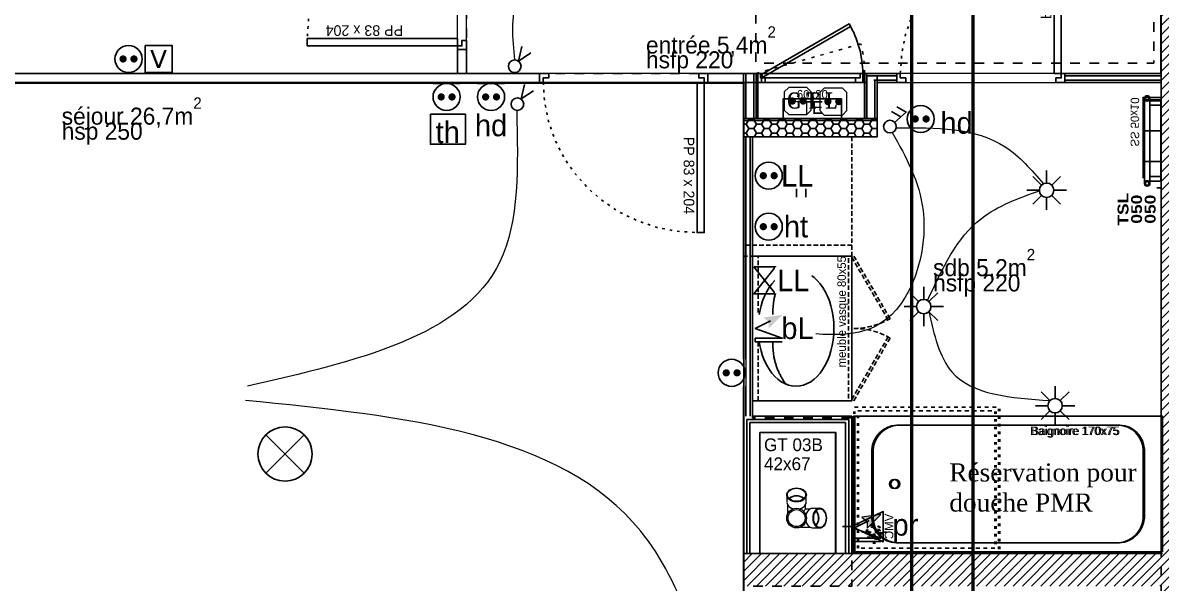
# Model space of a CAD drawing. Header units: centimetres. Extents: x 2648 to 12729, y 1890 to 6224.
# Drawn here: x 8561 to 9191, y 2640 to 2950 of the extents above; entities that cross this region are included whole.
import ezdxf
from ezdxf.enums import TextEntityAlignment as Align

# ---------------------------------------------------------------- set-up
doc = ezdxf.new("R2010")
doc.units = ezdxf.units.CM
for name, pattern in [('ISO-03', [1.5, 0.6, -0.9]), ('Style de ligne -1', [0.41664, 0.20828, -0.20836]), ('Style de ligne -11', [0.347222, 0.20828, -0.138942]), ('Style de ligne -13', [0.147638, 0.098425, -0.049213]), ('Style de ligne -18', [0.164042, 0.054681, -0.109361]), ('Style de ligne -19', [0.166667, 0.055556, -0.111111]), ('Style de ligne -5', [0.20828, 0.069425, -0.138855]), ('VW-01', [0.41656, 0.20828, -0.20828])]:
    doc.linetypes.add(name, pattern=pattern)
for name, color, linetype in [('B BATI-équipement-sanitaires', 252, 'Continuous'), ('B faience', 252, 'Style de ligne -11'), ('B Faux plafonds', 9, 'Continuous'), ('B GÈnÈral_Hatch', 252, 'Continuous'), ('B Général', 252, 'Continuous'), ('C ANNOTATIONS-prestations', 252, 'Continuous'), ('C ANNOTATIONS-texte', 252, 'Continuous'), ('C ANNOTATIONS-textes-numérotation gaine', 252, 'ISO-03'), ('D SURFACES-shab', 252, 'Continuous'), ('F REMPLISSAGE-TE', 252, 'Continuous'), ('F REMPLISSAGE-TE_Hatch', 252, 'Continuous'), ('F REMPLISSAGE-vert clair', 252, 'Continuous'), ('F REMPLISSAGE-vert foncé', 252, 'Continuous'), ('prlm-EAU-CHU', 42, 'Continuous'), ('prlm-EAU-EF', 161, 'Continuous'), ('prlm-GT', 242, 'Continuous'), ('prlm-MOD-EL', 190, 'Continuous'), ('prlm-MOD-PB', 123, 'Continuous')]:
    doc.layers.add(name, color=color, linetype=linetype)
for name, color, linetype, lineweight in [('prlm-CHAUFF', 4, 'Continuous', 25), ('prlm-CHAUFF-CONV', 1, 'Continuous', 25), ('prlm-ELEC-CFA', 1, 'Continuous', 25), ('prlm-ELEC-CFO', 10, 'Continuous', 25)]:
    doc.layers.add(name, color=color, linetype=linetype, lineweight=lineweight)
doc.layers.add('prlm-ZEROPLOT', color=254, linetype='Continuous', plot=False)
doc.styles.add('Eurostile', font='Eurosti.TTF')
doc.styles.add('prlm-chauff-rad', font='ariblk.ttf', dxfattribs={"height": 12})
doc.styles.add('prlm-elec-cfa', font='comic.ttf', dxfattribs={"height": 12})
doc.styles.add('prlm-elec-cfo', font='comic.ttf', dxfattribs={"height": 12})
doc.styles.add('prlm-mod', font='cambriaz.ttf', dxfattribs={"height": 18})
doc.styles.add('prlm-vmc', font='pala.ttf', dxfattribs={"height": 14})
doc.styles.get("Standard").update_dxf_attribs({"font": 'isocp.shx', "height": 15})
pattern_1 = [(45, (0, 0), (2.4253472, -2.6458333), [])]
pattern_2 = [(180, (9025.2128, 2812.4588), (-4.261364, -2.4603), [2.8409, -5.68182]), (300, (9025.2128, 2812.4588), (4.261364, -2.4603), [2.8409, -5.68182]), (240, (9022.3719, 2807.5382), (-9e-09, -4.9206), [2.84091, -5.68182])]

# ---------------------------------------------------------------- blocks, each defined once
blk = doc.blocks.new('B 80.Groupe-22-1')
at = {"layer": 'B Général', "linetype": 'VW-01', "ltscale": 25.4, "flags": 128}
blk.add_lwpolyline([(8968.79, 2723.15), (9010.92, 2723.15), (9010.92, 2656.15), (8968.79, 2656.15)], close=True, dxfattribs=at)
at = {"layer": 'C ANNOTATIONS-textes-numérotation gaine', "insert": (8971.19, 2719.85), "char_height": 7.059, "width": 39.7212, "attachment_point": 1, "line_spacing_factor": 0.894142, "style": 'Eurostile'}
blk.add_mtext('GT 03B\\P42x67', dxfattribs=at)
blk = doc.blocks.new('xi.TSL-050-050')
at = {"layer": 'prlm-CHAUFF-CONV', "linetype": 'ByBlock', "lineweight": -2}
h = blk.add_hatch(color=0, dxfattribs=at)
edge = h.paths.add_edge_path()
edge.add_arc((-23.5, 7.5), 1.5, 0, 360)
edge = h.paths.add_edge_path(flags=17)
edge.add_arc((-23.5, 7.5), 1, 0, 360)
edge = h.paths.add_edge_path()
edge.add_arc((23.5, 7.5), 1.5, 0, 360)
edge = h.paths.add_edge_path(flags=17)
edge.add_arc((23.5, 7.5), 1, 0, 360)
at = {"layer": 'prlm-CHAUFF-CONV', "color": 0, "linetype": 'ByBlock', "lineweight": -2, "flags": 128}
for points in [[(23.5, 9), (-23.5, 9)], [(23.5, 6), (-23.5, 6)]]:
    blk.add_lwpolyline(points, dxfattribs=at)
at = {"layer": 'prlm-CHAUFF-CONV', "color": 0, "linetype": 'ByBlock', "lineweight": -2}
for points in [[(-19.73, 0), (-22.27, 0), (-22.27, 6), (-19.73, 6)], [(19.73, 0), (22.27, 0), (22.27, 6), (19.73, 6)]]:
    blk.add_lwpolyline(points, close=True, dxfattribs=at)
for centre, radius in [((-23.5, 7.5), 1.5), ((-23.5, 7.5), 1), ((23.5, 7.5), 1.5), ((23.5, 7.5), 1)]:
    blk.add_circle(centre, radius, dxfattribs=at)
at = {"layer": 'prlm-ZEROPLOT', "linetype": 'ByBlock', "lineweight": -2, "flags": 128}
blk.add_lwpolyline([(-21, 0), (21, 0)], dxfattribs=at)
blk = doc.blocks.new('xi.LLrob')
at = {"layer": 'prlm-EAU-EF', "color": 0}
blk.add_lwpolyline([(-6, 7.5), (6, 7.5), (-6, -7.5), (6, -7.5)], close=True, dxfattribs=at)
blk = doc.blocks.new('xi.LL')
at = {"color": 0, "lineweight": 5}
blk.add_wipeout([(-7.5, -7.5), (7.5, -7.5), (7.5, 7.5), (-7.5, 7.5)], dxfattribs=at).dxf.layer = 'prlm-ELEC-CFO'
at = {"layer": 'prlm-ELEC-CFO', "color": 0, "linetype": 'ByBlock', "lineweight": 5, "const_width": 2}
for points in [[(-4, 0, 1), (-2, 0, 1)], [(2, 0, 1), (4, 0, 1)]]:
    blk.add_lwpolyline(points, format="xyb", close=True, dxfattribs=at)
at = {"layer": 'prlm-ELEC-CFO', "color": 0, "linetype": 'ByBlock', "lineweight": -2}
blk.add_circle((0, 0), 7.5, dxfattribs=at)
blk = doc.blocks.new('xi.PR')
at = {"layer": 'prlm-ELEC-CFO', "lineweight": 5}
blk.add_hatch(color=0, dxfattribs=at).paths.add_polyline_path([(-3, 6), (-0.1, 3.7), (0, 0), (7.5, 7.5)])
at = {"layer": 'prlm-ELEC-CFO', "color": 0, "lineweight": 5, "flags": 128}
blk.add_lwpolyline([(-3, 6), (-0.1, 3.7), (0, 0), (7.5, 7.5)], close=True, dxfattribs=at)
at = {"layer": 'prlm-ELEC-CFO', "color": 0}
blk.add_lwpolyline([(0.95, 4.23), (-7.5, 0), (7.5, -5.5), (-7.5, -5.5), (-7.5, -7.5), (7.5, -7.5)], dxfattribs=at)
blk = doc.blocks.new('xi.PC')
at = {"color": 0, "lineweight": 5}
blk.add_wipeout([(-7.5, -7.5), (7.5, -7.5), (7.5, 7.5), (-7.5, 7.5)], dxfattribs=at).dxf.layer = 'prlm-ELEC-CFO'
at = {"layer": 'prlm-ELEC-CFO', "color": 0, "linetype": 'ByBlock', "lineweight": 5, "const_width": 2}
for points in [[(-4, 0, 1), (-2, 0, 1)], [(2, 0, 1), (4, 0, 1)]]:
    blk.add_lwpolyline(points, format="xyb", close=True, dxfattribs=at)
at = {"layer": 'prlm-ELEC-CFO', "color": 0, "linetype": 'ByBlock', "lineweight": -2}
blk.add_circle((0, 0), 7.5, dxfattribs=at)
blk = doc.blocks.new('xi.PCHD')
at = {"color": 0, "lineweight": 5}
blk.add_wipeout([(-7.5, -7.5), (7.5, -7.5), (7.5, 7.5), (-7.5, 7.5)], dxfattribs=at).dxf.layer = 'prlm-ELEC-CFO'
at = {"layer": 'prlm-ELEC-CFO', "color": 0, "linetype": 'ByBlock', "lineweight": 5, "const_width": 2}
for points in [[(-4, 0, 1), (-2, 0, 1)], [(2, 0, 1), (4, 0, 1)]]:
    blk.add_lwpolyline(points, format="xyb", close=True, dxfattribs=at)
at = {"layer": 'prlm-ELEC-CFO', "color": 0, "linetype": 'ByBlock', "lineweight": -2}
blk.add_circle((0, 0), 7.5, dxfattribs=at)
blk = doc.blocks.new('xi.VV')
at = {"layer": 'prlm-ELEC-CFO', "color": 0}
blk.add_lwpolyline([(6.95, 3.42), (0.01, -1.13), (1.91, 6.95)], dxfattribs=at)
blk.add_circle((-2, -4), 3.5, dxfattribs=at)
blk = doc.blocks.new('xi.PTCE')
at = {"layer": 'prlm-ELEC-CFO', "color": 0}
for points in [[(-10.61, 10.61), (10.61, -10.61)], [(10.61, 10.61), (-10.61, -10.61)]]:
    blk.add_lwpolyline(points, dxfattribs=at)
at = {"layer": 'prlm-ELEC-CFO', "color": 0, "linetype": 'ByBlock'}
blk.add_circle((0, 0), 15, dxfattribs=at)
blk = doc.blocks.new('xi.PCHT')
at = {"color": 0, "lineweight": 5}
blk.add_wipeout([(-7.5, -7.5), (7.5, -7.5), (7.5, 7.5), (-7.5, 7.5)], dxfattribs=at).dxf.layer = 'prlm-ELEC-CFO'
at = {"layer": 'prlm-ELEC-CFO', "color": 0, "linetype": 'ByBlock', "lineweight": 5, "const_width": 2}
for points in [[(-4, 0, 1), (-2, 0, 1)], [(2, 0, 1), (4, 0, 1)]]:
    blk.add_lwpolyline(points, format="xyb", close=True, dxfattribs=at)
at = {"layer": 'prlm-ELEC-CFO', "color": 0, "linetype": 'ByBlock', "lineweight": -2}
blk.add_circle((0, 0), 7.5, dxfattribs=at)
blk = doc.blocks.new('xi.DA')
at = {"layer": 'prlm-ELEC-CFO', "color": 0}
for points in [[(0.61, -1.67), (7.04, 4.05), (1.81, 7.01)], [(4.05, 1.39), (-1.17, 4.34)]]:
    blk.add_lwpolyline(points, dxfattribs=at)
blk.add_circle((-2, -4), 3.5, dxfattribs=at)
blk = doc.blocks.new('xi.SPOT')
at = {"color": 0, "lineweight": 5}
blk.add_wipeout([(-4, 0), (-2.83, -2.83), (0, -4), (2.83, -2.83), (4, 0), (2.83, 2.83), (0, 4), (-2.83, 2.83)], dxfattribs=at).dxf.layer = 'prlm-ELEC-CFO'
at = {"layer": 'prlm-ELEC-CFO', "color": 0, "linetype": 'ByBlock', "lineweight": -2, "flags": 128}
for points in [[(-7.69, 7.69), (-2.83, 2.83)], [(0, 10.88), (0, 4)], [(7.69, 7.69), (2.83, 2.83)], [(-10.88, 0), (-4, 0)], [(4, 0), (10.88, 0)], [(-2.83, -2.83), (-7.69, -7.69)], [(0, -4), (0, -10.88)], [(2.83, -2.83), (7.69, -7.69)]]:
    blk.add_lwpolyline(points, dxfattribs=at)
at = {"layer": 'prlm-ELEC-CFO', "color": 0, "linetype": 'ByBlock', "lineweight": -2}
blk.add_circle((0, 0), 4, dxfattribs=at)
blk = doc.blocks.new('xi.BL')
at = {"color": 0, "lineweight": 5}
blk.add_wipeout([(-7.5, -7.5), (7.5, -7.5), (7.5, 7.5), (-7.5, 7.5)], dxfattribs=at).dxf.layer = 'prlm-ELEC-CFO'
at = {"layer": 'prlm-ELEC-CFO', "lineweight": 5}
blk.add_hatch(color=0, dxfattribs=at).paths.add_polyline_path([(-3, 6), (-0.1, 3.7), (0, 0), (7.5, 7.5)])
at = {"layer": 'prlm-ELEC-CFO', "color": 0}
blk.add_lwpolyline([(0.95, 4.23), (-7.5, 0), (7.5, -5.5), (-7.5, -5.5), (-7.5, -7.5), (7.5, -7.5)], dxfattribs=at)
blk = doc.blocks.new('xi.PCGTL')
at = {"layer": 'prlm-ELEC-CFO', "color": 0, "lineweight": 0}
blk.add_lwpolyline([(-7.5, -5), (-5, -7.5), (5, -7.5), (7.5, -5), (7.5, 5), (5, 7.5), (-5, 7.5), (-7.5, 5)], close=True, dxfattribs=at)
at = {"layer": 'prlm-ELEC-CFO', "color": 0, "linetype": 'ByBlock', "lineweight": 5, "const_width": 2}
for points in [[(-4, 0, 1), (-2, 0, 1)], [(2, 0, 1), (4, 0, 1)]]:
    blk.add_lwpolyline(points, format="xyb", close=True, dxfattribs=at)
blk = doc.blocks.new('xi.TV')
at = {"layer": 'prlm-ELEC-CFA', "color": 0, "linetype": 'ByBlock', "lineweight": -2, "flags": 128}
blk.add_lwpolyline([(-7.5, 7.5), (7.5, 7.5), (7.5, -7.5), (-7.5, -7.5)], close=True, dxfattribs=at)
at = {"layer": 'prlm-ELEC-CFA', "color": 0, "linetype": 'ByBlock', "insert": (0, 0), "char_height": 10, "width": 11.36, "attachment_point": 5}
blk.add_mtext('{\\fVerdana|b0|i0|c0|p34;V}', dxfattribs=at)
blk = doc.blocks.new('xi.gtl')
at = {"layer": 'prlm-MOD-EL', "color": 0}
for points in [[(2.8, 22.99), (2.02, 24.35), (50.51, 52.34), (51.28, 50.98)], [(0, 25), (2.02, 25), (2.02, 20), (0, 20)], [(0, 20), (60, 20), (60, 0), (0, 0)], [(60, 25), (57.98, 25), (57.98, 20), (60, 20)]]:
    blk.add_lwpolyline(points, close=True, dxfattribs=at)
blk.add_arc((2.02, 24.35), 55.99, 0.66782, 30, dxfattribs=at)
at = {"layer": 'prlm-MOD-EL', "color": 0, "style": 'prlm-mod', "flags": 8}
blk.add_attdef('GTL', text='', height=9, dxfattribs=at).set_placement((30, 10), align=Align.MIDDLE_CENTER)
blk = doc.blocks.new('xi.cee3')
at = {"layer": 'prlm-EAU-CHU', "color": 0, "lineweight": 13}
for p, q in [((-5.34, 12.09), (-5.34, 8.77)), ((-5, 7.43), (-5, 2.17)), ((5, 5), (5, 7.43)), ((5.34, 8.77), (5.34, 12.09)), ((5, 5), (3.85, 3.85)), ((7.43, 5), (5, 5)), ((12.09, 5.34), (8.77, 5.34)), ((2.17, -5), (7.43, -5)), ((8.77, -5.34), (12.09, -5.34))]:
    blk.add_line(p, q, dxfattribs=at)
for radius in [5.45, 4.69]:
    blk.add_circle((0, 0), radius, dxfattribs=at)
for centre, radius, start, end in [((-2.66, 8.75), 2.68, 180.40391, 207.25243), ((-0.74, 10.12), 5.03, 211.14571, 259.10217), ((0, 6.15), 6.29, 48.8644, 131.1356), ((0, 6.35), 5.87, 47.83109, 131.82334), ((0.74, 10.12), 5.03, 280.89783, 328.85429), ((2.66, 8.75), 2.68, 332.74757, 359.59609), ((10.12, 0.74), 5.03, 121.14571, 169.10217), ((8.75, 2.66), 2.68, 90.40391, 117.25243), ((6.35, 0), 5.87, 318.17666, 42.16891), ((6.15, 0), 6.29, 318.8644, 41.1356), ((10.12, -0.74), 5.03, 190.89783, 238.85429), ((8.75, -2.66), 2.68, 242.74757, 269.59609)]:
    blk.add_arc(centre, radius, start, end, dxfattribs=at)
for centre, major_axis, ratio in [((0, 12.84), (5.44, 0), 0.708306), ((0, 12.94), (5.05, 0), 0.707331)]:
    blk.add_ellipse(centre, major_axis=major_axis, ratio=ratio, dxfattribs=at)
at = {"layer": 'prlm-EAU-CHU', "color": 0, "lineweight": 13, "extrusion": (0, 0, -1)}
for centre, major_axis, ratio in [((12.84, 0), (0, 5.44), 0.708306), ((12.94, 0), (0, 5.05), 0.707331)]:
    blk.add_ellipse(centre, major_axis=major_axis, ratio=ratio, dxfattribs=at)
blk = doc.blocks.new('xi.attdchpmr')
at = {"layer": 'prlm-MOD-PB', "insert": (0, 0), "char_height": 10, "width": 140.3781, "attachment_point": 1, "rotation": 360, "style": 'prlm-vmc'}
blk.add_mtext('Réservation pour douche PMR', dxfattribs=at)
blk = doc.blocks.new('B 80.PP 80')
at = {"layer": 'B Général', "flags": 128}
blk.add_lwpolyline([(-43, 2.5), (-43, 85.5), (-39, 85.5), (-39, 2.5)], close=True, dxfattribs=at)
at = {"layer": 'B Général', "linetype": 'Style de ligne -18', "ltscale": 25.4, "flags": 128}
blk.add_lwpolyline([(46, 2.5), (45.27, 13.33), (43.1, 23.98), (39.53, 34.26), (34.61, 44), (28.44, 53.03), (21.1, 61.19), (12.74, 68.35), (3.5, 74.38), (-6.47, 79.18), (-17, 82.67), (-27.91, 84.79), (-39, 85.5)], dxfattribs=at)
at = {"layer": 'B Général', "linetype": 'Continuous', "flags": 128}
for points in [[(-45, 2.5), (-43, 2.5), (-43, 0), (-40, 0), (-40, -2.5), (-45, -2.5)], [(48, 2.5), (46, 2.5), (46, 0), (43, 0), (43, -2.5), (48, -2.5), (48, -2.5), (48, -2.5), (48, 1.79), (48, 1.79)]]:
    blk.add_lwpolyline(points, close=True, dxfattribs=at)
at = {"layer": 'C ANNOTATIONS-prestations', "insert": (-37.5, 32.5), "char_height": 5.8825, "attachment_point": 1, "rotation": 90, "line_spacing_factor": 0.894142, "style": 'Eurostile'}
blk.add_mtext('PP 83 x 204', dxfattribs=at)
blk = doc.blocks.new('B 80.Groupe-4-1')
at = {"layer": 'B Général', "linetype": 'Continuous'}
for centre, major_axis, ratio in [((0, -24.07), (32, 0), 0.65625), ((0, -6.97), (1.5, 0), 1), ((0, -17.15), (2.5, 0), 1)]:
    blk.add_ellipse(centre, major_axis=major_axis, ratio=ratio, dxfattribs=at)
for points in [[(-30.82, -18.37), (-20.7, -11.37), (-9.74, -11.32), (-4.71, -11.3), (0, -11.3)], [(30.82, -18.37), (20.7, -11.37), (9.74, -11.32), (4.71, -11.3), (0, -11.3)]]:
    blk.add_open_spline(points, degree=2, knots=[0, 0, 0, 1, 1, 2, 2, 2], dxfattribs=at)
blk.add_open_spline([(-30.45, -17.59), (-30.5, -17.61), (-30.55, -17.64)], degree=2, dxfattribs=at)
blk = doc.blocks.new('B 80.meuble vasque 80x60')
at = {"layer": 'B BATI-équipement-sanitaires', "linetype": 'Style de ligne -13', "ltscale": 25.4, "flags": 128}
for points in [[(-40, -3.07), (40, -3.07), (40, -53.07), (-40, -53.07)], [(-40, -56.07), (-5.36, -76.07), (-4.71, -74.94), (-39.35, -54.94)], [(40, -56.07), (5.36, -76.07), (4.71, -74.94), (39.35, -54.94)]]:
    blk.add_lwpolyline(points, close=True, dxfattribs=at)
at = {"layer": 'B BATI-équipement-sanitaires', "linetype": 'Style de ligne -13', "ltscale": 25.4}
for centre, start, end in [((-40, -56.07), 330, 0), ((40, -56.07), 180, 210)]:
    blk.add_arc(centre, 40, start, end, dxfattribs=at)
at = {"layer": 'B Général', "flags": 128}
blk.add_lwpolyline([(-40, 0), (40, 0), (40, -55), (-40, -55)], close=True, dxfattribs=at)
at = {"layer": 'B Général'}
blk.add_blockref('B 80.Groupe-4-1', (0, 0), dxfattribs=at)
at = {"layer": 'C ANNOTATIONS-prestations', "insert": (40, -53.07), "char_height": 4.706, "width": 80, "attachment_point": 9, "line_spacing_factor": 0.894142, "style": 'Eurostile'}
blk.add_mtext('meuble vasque 80x55', dxfattribs=at)
blk = doc.blocks.new('B 80.Lave Linge')
at = {"layer": 'B Général', "linetype": 'Style de ligne -13', "ltscale": 25.4, "flags": 128}
blk.add_lwpolyline([(-29.47, 30), (-29.47, 36), (30.53, 36), (30.53, 30)], dxfattribs=at)
blk.add_lwpolyline([(-29.47, 30), (30.53, 30), (30.53, -30), (-29.47, -30)], close=True, dxfattribs=at)
at = {"layer": 'B Général', "insert": (0, 0), "char_height": 7.059, "attachment_point": 5, "line_spacing_factor": 0.894142, "style": 'Eurostile'}
blk.add_mtext('LL', dxfattribs=at)
blk = doc.blocks.new('B 80.Groupe-11-1')
at = {"layer": 'B Général', "linetype": 'Style de ligne -19', "ltscale": 25.4}
for p, q in [((-29.11, -35.61), (-29.11, -22.61)), ((-22.61, -29.11), (-35.61, -29.11))]:
    blk.add_line(p, q, dxfattribs=at)
at = {"layer": 'B Général', "linetype": 'Style de ligne -19', "ltscale": 25.4, "flags": 128}
for points in [[(-40, -40), (-40, 40), (40, 40), (40, -40)], [(-38, -38), (-38, 38), (38, 38), (38, -38)]]:
    blk.add_lwpolyline(points, close=True, dxfattribs=at)
at = {"layer": 'B Général', "linetype": 'Style de ligne -19', "ltscale": 25.4}
for radius in [4, 3]:
    blk.add_circle((-29.11, -29.11), radius, dxfattribs=at)
blk = doc.blocks.new('B 80.Douche pointillée')
at = {"layer": 'B Général'}
blk.add_blockref('B 80.Groupe-11-1', (0, 0), dxfattribs=at)
blk = doc.blocks.new('B 80.Baignoire 75_170')
at = {"layer": 'B faience', "lineweight": 18, "flags": 128}
blk.add_lwpolyline([(-85, 38.5), (-85, -37.5), (86, -37.5)], dxfattribs=at)
at = {"layer": 'B Général', "linetype": 'Continuous', "flags": 128}
blk.add_lwpolyline([(-84, -36.5), (-84, 38.5), (86, 38.5), (86, -36.5)], close=True, dxfattribs=at)
blk.add_lwpolyline([(-74, -17.85), (-74, 19.85, -0.379059), (-60.25, 33.6), (62.5, 33.6, -0.377778), (76, 20.1), (76, -17.85, -0.374545), (62.25, -31.6), (-60.5, -31.6, -0.392593), (-74, -18.1)], format="xyb", close=True, dxfattribs=at)
at = {"layer": 'B Général', "linetype": 'Continuous'}
blk.add_circle((-61.7, 1), 2.5, dxfattribs=at)
at = {"layer": 'B Général'}
blk.add_blockref('B 80.Douche pointillée', (-44, 3.5), dxfattribs=at)
at = {"layer": 'C ANNOTATIONS-prestations', "insert": (62.5, 26.61), "char_height": 4.706, "width": 80, "attachment_point": 9, "line_spacing_factor": 0.894142, "style": 'Eurostile'}
blk.add_mtext('Baignoire 170x75', dxfattribs=at)
blk = doc.blocks.new('B 80.Sèche-serviette')
at = {"layer": 'B GÈnÈral_Hatch', "linetype": 'Continuous'}
h = blk.add_hatch(dxfattribs=at)
h.set_pattern_fill('H_BARDAGE V 150', color=256, style=0, pattern_type=2)
h.set_pattern_definition([(90, (0, 3.493), (17, 0), [])])
h.paths.add_polyline_path([(-25, 8.4925), (25, 8.4925), (25, -1.5075), (-25, -1.5075)])
at = {"layer": 'B Général', "linetype": 'Continuous', "flags": 128}
blk.add_lwpolyline([(-25, 8.4925), (25, 8.4925), (25, -1.5075), (-25, -1.5075)], close=True, dxfattribs=at)
at = {"layer": 'C ANNOTATIONS-prestations', "insert": (25, -8.4925), "char_height": 4.706, "width": 50, "attachment_point": 9, "line_spacing_factor": 0.894142, "style": 'Eurostile'}
blk.add_mtext('SS 50x10', dxfattribs=at)
blk = doc.blocks.new('B 80.VMC')
at = {"layer": 'B Général', "linetype": 'Style de ligne -1', "ltscale": 25.4}
blk.add_line((0, 10.77), (0, 17), dxfattribs=at)
at = {"layer": 'B Général', "linetype": 'Continuous', "flags": 128}
blk.add_lwpolyline([(0, 10.77), (-8.34, -6.52), (8.34, -6.52)], close=True, dxfattribs=at)
at = {"layer": 'C ANNOTATIONS-prestations', "insert": (-7.15, -7.39), "char_height": 4.706, "attachment_point": 1, "line_spacing_factor": 0.894142, "style": 'Eurostile'}
blk.add_mtext('VMC', dxfattribs=at)
blk = doc.blocks.new('B 80.Groupe-5-1')
at = {"layer": 'B Général', "flags": 128}
for points in [[(-31.46, -5.77), (-31.46, -0.77), (-28.96, -0.77), (-28.96, -3.27), (-26.46, -3.27), (-26.46, -5.77)], [(26.04, -0.77), (26.04, -3.27), (-28.96, -3.27), (-28.96, -0.77)], [(28.54, -5.77), (28.54, -0.77), (26.04, -0.77), (26.04, -3.27), (23.54, -3.27), (23.54, -5.77)]]:
    blk.add_lwpolyline(points, close=True, dxfattribs=at)
blk = doc.blocks.new('B 80.TE')
at = {"layer": 'B Général', "linetype": 'Style de ligne -5', "ltscale": 25.4}
blk.add_line((-31.46, -0.77), (26.39, 15.56), dxfattribs=at)
at = {"layer": 'B Général', "flags": 128}
for points in [[(28.54, -5.77), (28.54, -25.77), (-31.46, -25.77), (-31.46, -5.77)], [(15.79, -14.77), (15.79, -25.77), (-16.46, -25.77), (-16.46, -14.77)]]:
    blk.add_lwpolyline(points, close=True, dxfattribs=at)
at = {"layer": 'B Général', "linetype": 'Style de ligne -5', "ltscale": 25.4}
blk.add_arc((-34.54, -0.77), 63.08, 359.99679, 14.9984, dxfattribs=at)
at = {"layer": 'B Général'}
blk.add_blockref('B 80.Groupe-5-1', (0, 0), dxfattribs=at)
at = {"layer": 'B Général', "insert": (-0.34, -16.07), "char_height": 7.059, "width": 32.25, "attachment_point": 2, "line_spacing_factor": 0.894142, "style": 'Eurostile'}
blk.add_mtext('TE ', dxfattribs=at)
at = {"layer": 'C ANNOTATIONS-prestations', "insert": (-0.34, -14.77), "char_height": 4.706, "width": 32.25, "attachment_point": 8, "line_spacing_factor": 0.894142, "style": 'Eurostile'}
blk.add_mtext('60x20', dxfattribs=at)

msp = doc.modelspace()

# ---------------------------------------------------------------- hatches: boundary and pattern name
at = {"layer": 'B GÈnÈral_Hatch', "linetype": 'Continuous'}
h = msp.add_hatch(dxfattribs=at)
h.set_pattern_fill('50_BETON', color=256, style=0, pattern_type=2)
h.set_pattern_definition(pattern_1)
h.paths.add_polyline_path([(9190.796, 2480.491), (9208.796, 2496.491), (9208.796, 3264.789), (9190.796, 3264.789)])
h = msp.add_hatch(dxfattribs=at)
h.set_pattern_fill('PSE', color=256, angle=180, style=0, pattern_type=2)
h.set_pattern_definition(pattern_2)
h.paths.add_polyline_path([(9033.794, 2896.691), (9033.794, 2886.691), (8959.794, 2886.691), (8959.794, 2896.691)])
h = msp.add_hatch(dxfattribs=at)
h.set_pattern_fill('50_BETON', color=256, style=0, pattern_type=2)
h.set_pattern_definition(pattern_1)
h.paths.add_polyline_path([(9190.796, 2638.15), (9190.796, 2656.15), (8959.795, 2656.15), (8959.795, 2638.15)])
at = {"layer": 'F REMPLISSAGE-TE_Hatch', "linetype": 'Continuous'}
h = msp.add_hatch(dxfattribs=at)
h.set_pattern_fill('PSE', color=256, angle=180, style=0, pattern_type=2)
h.set_pattern_definition(pattern_2)
h.paths.add_polyline_path([(9033.794, 2895.691), (9033.794, 2896.691), (8959.794, 2896.691), (8959.794, 2895.691)])
h = msp.add_hatch(dxfattribs=at)
h.set_pattern_fill('PSE', color=256, angle=180, style=0, pattern_type=2)
h.set_pattern_definition(pattern_2)
h.paths.add_polyline_path([(9033.794, 2886.691), (9033.794, 2895.691), (8959.794, 2895.691), (8959.794, 2886.691)])

# ---------------------------------------------------------------- linework, layer by layer
at = {"layer": 'B Faux plafonds', "linetype": 'VW-01', "ltscale": 25.4, "flags": 128}
msp.add_lwpolyline([(8897.107, 3181.089), (8897.107, 3052.389), (8892.107, 3052.389), (8892.107, 3117.389), (8806.65, 3117.389), (8806.65, 2921.691), (9033.793, 2921.691), (9033.793, 2886.691), (8964.793, 2886.691), (8964.794, 2731.15), (9019.794, 2731.15), (9019.794, 2638.15), (8964.796, 2638.15), (8964.797, 2545.15), (9190.796, 2545.15), (9190.796, 3047.389), (9042.796, 3047.389), (9042.796, 3181.089)], close=True, dxfattribs=at)
at = {"layer": 'B Général', "linetype": 'Continuous', "lineweight": 18}
for p in [(9190.796, 3047.389), (8959.795, 2656.15)]:
    msp.add_line(p, (9190.796, 2656.15), dxfattribs=at)
at = {"layer": 'B Général', "linetype": 'Continuous'}
for p, q in [((9190.796, 3047.389), (9190.796, 2656.15)), ((8801.65, 2934.94), (8801.65, 2921.691)), ((8801.65, 2934.94), (8801.65, 2921.691)), ((8801.65, 2934.94), (8806.65, 2934.94)), ((8806.65, 2934.94), (8806.65, 2921.691)), ((8806.65, 2934.94), (8806.65, 2921.691)), ((8452.485, 2921.691), (8847.139, 2921.691)), ((8452.485, 2921.691), (8801.65, 2921.691)), ((8806.65, 2921.691), (8847.139, 2921.691)), ((8847.139, 2916.691), (8847.139, 2921.691)), ((8940.139, 2921.691), (8969.295, 2921.691)), ((8940.139, 2921.691), (8969.295, 2921.691)), ((8940.139, 2916.691), (8940.139, 2921.691)), ((8959.794, 2896.691), (8959.794, 2921.791)), ((8966.794, 2896.691), (8966.794, 2921.791)), ((9026.795, 2921.691), (9044.546, 2921.691)), ((9026.795, 2896.691), (9026.795, 2921.691)), ((9044.546, 2916.691), (9044.546, 2921.691)), ((9137.546, 2921.691), (9190.796, 2921.691)), ((9137.546, 2916.691), (9137.546, 2921.691)), ((8452.485, 2916.691), (8847.139, 2916.691)), ((8452.485, 2916.691), (8847.139, 2916.691)), ((8940.139, 2916.691), (8969.295, 2916.691)), ((8940.139, 2916.691), (8969.295, 2916.691)), ((9033.795, 2916.691), (9044.546, 2916.691)), ((9033.795, 2896.691), (9033.795, 2916.691)), ((9137.546, 2916.691), (9190.796, 2916.691)), ((8959.794, 2896.691), (8959.794, 2886.691)), ((9033.794, 2896.691), (8959.794, 2896.691)), ((9033.794, 2896.691), (9033.794, 2886.691)), ((9033.794, 2886.691), (8959.794, 2886.691)), ((8959.795, 2732.15), (8959.795, 2886.691)), ((8964.795, 2732.15), (8964.795, 2886.691)), ((8959.795, 2656.15), (8959.794, 2732.15)), ((8959.795, 2732.15), (8959.794, 2732.15)), ((8964.795, 2732.15), (9019.795, 2732.15)), ((9019.795, 2732.15), (9019.795, 2656.15)), ((8968.795, 2656.15), (8968.795, 2723.15)), ((8968.795, 2723.15), (9010.795, 2723.15)), ((9010.795, 2723.15), (9010.795, 2656.15)), ((8959.795, 2656.15), (9190.796, 2656.15)), ((8959.795, 2638.15), (8959.795, 2656.15))]:
    msp.add_line(p, q, dxfattribs=at)
at = {"layer": 'B Général', "linetype": 'VW-01', "ltscale": 25.4, "flags": 128}
msp.add_lwpolyline([(8966.732, 3047.389), (9186.732, 3047.389), (9186.732, 2927.389), (8966.732, 2927.389)], close=True, dxfattribs=at)
at = {"layer": 'D SURFACES-shab', "lineweight": 18, "flags": 128}
for points in [[(8452.485, 3252.389), (8452.485, 2921.691), (8801.65, 2921.691), (8801.65, 3122.389), (8892.107, 3122.389), (8892.107, 3252.389)], [(9190.484, 2921.691), (8806.65, 2921.691), (8806.65, 3117.389), (8892.107, 3117.389), (8892.107, 3047.389), (9190.484, 3047.389)], [(8959.795, 2545.15), (8959.795, 2916.691), (8452.485, 2916.691), (8452.485, 2506.491), (8815.796, 2506.491), (8815.796, 2226.491), (9031.796, 2226.491), (9031.796, 2478.491), (8970.796, 2478.491), (8970.796, 2540.15), (8908.796, 2540.15), (8908.796, 2545.15)], [(9019.795, 2732.15), (8964.794, 2732.15), (8964.794, 2886.691), (9033.794, 2886.691), (9033.794, 2916.691), (9190.796, 2916.691), (9190.796, 2656.15), (9019.795, 2656.15)]]:
    msp.add_lwpolyline(points, close=True, dxfattribs=at)
at = {"layer": 'F REMPLISSAGE-TE', "linetype": 'Continuous'}
msp.add_line((9033.794, 2895.691), (8959.794, 2895.691), dxfattribs=at)
at = {"layer": 'F REMPLISSAGE-vert clair'}
for p, q in [((8961.094, 2896.691), (8961.094, 2921.791)), ((8965.494, 2896.691), (8965.494, 2921.791)), ((9028.095, 2896.691), (9028.095, 2920.763)), ((9028.615, 2920.391), (9044.546, 2920.391)), ((9031.975, 2917.991), (9044.546, 2917.991)), ((9032.495, 2896.691), (9032.495, 2917.62)), ((9137.546, 2920.391), (9190.796, 2920.391)), ((9137.546, 2917.991), (9190.796, 2917.991)), ((8961.095, 2732.15), (8961.095, 2886.691)), ((8963.495, 2732.15), (8963.495, 2886.691)), ((8961.595, 2656.15), (8961.594, 2730.35)), ((8961.594, 2730.35), (9017.995, 2730.35)), ((8963.395, 2656.15), (8963.394, 2728.55)), ((8963.394, 2728.55), (9016.195, 2728.55)), ((9016.195, 2728.55), (9016.195, 2656.15)), ((9017.995, 2730.35), (9017.995, 2656.15))]:
    msp.add_line(p, q, dxfattribs=at)
at = {"layer": 'F REMPLISSAGE-vert clair', "linetype": 'Continuous'}
for p, q in [((8968.795, 2656.15), (8968.795, 2723.15)), ((8968.795, 2723.15), (9010.795, 2723.15)), ((9010.795, 2723.15), (9010.795, 2656.15))]:
    msp.add_line(p, q, dxfattribs=at)
at = {"layer": 'F REMPLISSAGE-vert foncé', "linetype": 'Continuous'}
for p, q in [((8959.794, 2896.691), (8959.794, 2921.791)), ((8966.794, 2896.691), (8966.794, 2921.791)), ((9026.795, 2921.691), (9044.546, 2921.691)), ((9026.795, 2896.691), (9026.795, 2921.691)), ((9137.546, 2921.691), (9190.796, 2921.691)), ((9033.795, 2916.691), (9044.546, 2916.691)), ((9033.795, 2896.691), (9033.795, 2916.691)), ((9137.546, 2916.691), (9190.796, 2916.691)), ((8959.795, 2732.15), (8959.795, 2886.691)), ((8964.795, 2732.15), (8964.795, 2886.691)), ((8959.795, 2656.15), (8959.794, 2732.15)), ((8964.795, 2732.15), (9019.795, 2732.15)), ((9019.795, 2732.15), (9019.795, 2656.15))]:
    msp.add_line(p, q, dxfattribs=at)
at = {"layer": 'F REMPLISSAGE-vert foncé'}
for p, q in [((8961.094, 2896.691), (8961.094, 2921.791)), ((8965.494, 2896.691), (8965.494, 2921.791)), ((9028.095, 2896.691), (9028.095, 2920.763)), ((9028.615, 2920.391), (9044.546, 2920.391)), ((9031.975, 2917.991), (9044.546, 2917.991)), ((9032.495, 2896.691), (9032.495, 2917.62)), ((9137.546, 2920.391), (9190.796, 2920.391)), ((9137.546, 2917.991), (9190.796, 2917.991)), ((8961.095, 2732.15), (8961.095, 2886.691)), ((8963.495, 2732.15), (8963.495, 2886.691)), ((8961.595, 2656.15), (8961.594, 2730.35)), ((8961.594, 2730.35), (9017.995, 2730.35)), ((9017.995, 2730.35), (9017.995, 2656.15))]:
    msp.add_line(p, q, dxfattribs=at)
at = {"layer": 'prlm-ELEC-CFO', "lineweight": 13}
for points in [[(8833.499, 2929.188), (8835.019, 2962.443), (8863.703, 2988.329)], [(9061.625, 2796.11), (9091.343, 2841.53), (9123.46, 2856.851)], [(9062.33, 2789.892), (9075.086, 2756.591), (9129.286, 2740.737)], [(8949.472, 2554.761), (8903.002, 2668.613), (8684.525, 2740.879)]]:
    msp.add_spline(points, degree=3, dxfattribs=at)
at = {"layer": 'prlm-GT'}
msp.add_lwpolyline([(8968.795, 2723.15), (9010.797, 2723.15), (9010.797, 2656.15), (8968.795, 2656.15)], close=True, dxfattribs=at)

# ---------------------------------------------------------------- block references
at = {"layer": 'B Général'}
for name, p, rotation in [('B 80.PP 80', (8804.15, 2979.94), 90), ('B 80.PP 80', (8895.139, 2919.191), 180), ('B 80.Lave Linge', (8990.329, 2856.691), 180), ('B 80.meuble vasque 80x60', (8964.797, 2780.691), 90)]:
    msp.add_blockref(name, p, dxfattribs=dict(at, rotation=rotation))
at = {"layer": 'B Général', "xscale": -1}
msp.add_blockref('B 80.PP 80', (9092.546, 2919.191), dxfattribs=at)
at = {"layer": 'B Général'}
for name, p in [('B 80.TE', (8998.256, 2922.462)), ('B 80.Baignoire 75_170', (9104.795, 2693.65)), ('B 80.Baignoire 75_170', (9105.484, 2693.65))]:
    msp.add_blockref(name, p, dxfattribs=at)
at = {"layer": 'B Général', "xscale": -1}
for name, p, rotation in [('B 80.Sèche-serviette', (9182.305, 2883.44), 270), ('B 80.VMC', (9030.568, 2671.04), 90)]:
    msp.add_blockref(name, p, dxfattribs=dict(at, rotation=rotation))
at = {"layer": 'C ANNOTATIONS-textes-numérotation gaine'}
msp.add_blockref('B 80.Groupe-22-1', (0, 0), dxfattribs=at)
at = {"layer": 'prlm-EAU-CHU'}
msp.add_blockref('xi.cee3', (8989.159, 2675.741), dxfattribs=at)
at = {"layer": 'prlm-EAU-EF'}
msp.add_blockref('xi.LLrob', (8971.606, 2807.238), dxfattribs=at)
at = {"layer": 'prlm-ELEC-CFA'}
msp.add_blockref('xi.TV', (8636.438, 2929.691), dxfattribs=at)
at = {"layer": 'prlm-ELEC-CFO'}
for name, p in [('xi.VV', (8835.339, 2929.691)), ('xi.PCGTL', (8989.823, 2906.433)), ('xi.PCGTL', (9009.509, 2906.11)), ('xi.PTCE', (8706.353, 2711.173)), ('xi.PR', (9028.301, 2670.243))]:
    msp.add_blockref(name, p, dxfattribs=at)
at = {"layer": 'prlm-MOD-EL'}
msp.add_blockref('xi.gtl', (8967.794, 2896.691), dxfattribs=at).add_auto_attribs({'GTL': 'G T L'})
at = {"layer": 'prlm-MOD-PB'}
msp.add_blockref('xi.attdchpmr', (9073.616, 2706.026), dxfattribs=at)

# ---------------------------------------------------------------- texts
at = {"layer": 'C ANNOTATIONS-prestations', "char_height": 9.412, "attachment_point": 1, "line_spacing_factor": 0.894142, "style": 'Eurostile'}
for s, insert, width in [('hsfp 220', (8905.92, 2933.926), 106.0944), ('hsp 250', (8582.867, 2894.452), 106.0944), ('hsfp 220', (9064.656, 2810.523), 94)]:
    msp.add_mtext(s, dxfattribs=dict(at, insert=insert, width=width))
at = {"layer": 'C ANNOTATIONS-texte', "char_height": 9.412, "attachment_point": 1, "line_spacing_factor": 0.894142, "style": 'Eurostile'}
for s, insert, width in [('entrée 5,4m{\\H0.6667x;\\S2^ ;}', (8905.92, 2947.751), 138.768), ('séjour 26,7m{\\H0.6667x;\\S2^ ;}', (8582.867, 2908.422), 115.03308), ('sdb 5,2m{\\H0.6667x;\\S2^ ;}', (9064.656, 2824.634), 94)]:
    msp.add_mtext(s, dxfattribs=dict(at, insert=insert, width=width))

# ---------------------------------------------------------------- next in the draw order: block references
at = {"layer": 'prlm-ELEC-CFO'}
for name, p in [('xi.PC', (8619.822, 2929.691)), ('xi.PC', (8795.698, 2908.691)), ('xi.PC', (8953.295, 2756.103)), ('xi.SPOT', (9132.115, 2737.909))]:
    msp.add_blockref(name, p, dxfattribs=at)

# ---------------------------------------------------------------- next in the draw order: texts
at = {"layer": 'prlm-CHAUFF-CONV', "lineweight": 20, "insert": (9177.222, 2846.606), "char_height": 6, "width": 32.8236, "attachment_point": 5, "rotation": 90, "line_spacing_factor": 0.75, "style": 'prlm-chauff-rad', "bg_fill": 3, "box_fill_scale": 1.1, "bg_fill_color": 256, "bg_fill_transparency": 0}
msp.add_mtext('TSL\\P050\\P050', dxfattribs=at)
at = {"layer": 'prlm-EAU-EF', "lineweight": 20, "insert": (8987.353, 2807.238), "char_height": 12, "attachment_point": 5, "line_spacing_factor": 0.8, "style": 'prlm-elec-cfo', "bg_fill": 3, "box_fill_scale": 1.1, "bg_fill_color": 256, "bg_fill_transparency": 0}
msp.add_mtext('LL', dxfattribs=at)
at = {"layer": 'prlm-ELEC-CFO', "lineweight": 20, "char_height": 12, "attachment_point": 5, "line_spacing_factor": 0.8, "style": 'prlm-elec-cfo', "bg_fill": 3, "box_fill_scale": 1.1, "bg_fill_color": 256, "bg_fill_transparency": 0}
for s, insert in [('hd', (8820.27, 2892.859)), ('hd', (9077.65, 2894.248)), ('LL', (8989.543, 2865.137)), ('ht', (8988.873, 2836.921)), ('pr', (9049.364, 2670.243))]:
    msp.add_mtext(s, dxfattribs=dict(at, insert=insert))

# ---------------------------------------------------------------- next in the draw order: linework, layer by layer
at = {"layer": 'prlm-CHAUFF', "ltscale": 50}
for p, q in [((9086.2, 2578.65), (9086.2, 3017.67)), ((9087.2, 2578.65), (9087.2, 3018.67))]:
    msp.add_line(p, q, dxfattribs=at)

# ---------------------------------------------------------------- next in the draw order: block references
at = {"layer": 'prlm-CHAUFF-CONV', "rotation": 90}
msp.add_blockref('xi.TSL-050-050', (9190.529, 2884.333), dxfattribs=at)
at = {"layer": 'prlm-ELEC-CFO'}
for name, p in [('xi.PCHD', (8820.27, 2908.691)), ('xi.PCHD', (9057.795, 2896.494)), ('xi.LL', (8973.797, 2865.137)), ('xi.PCHT', (8973.797, 2836.921))]:
    msp.add_blockref(name, p, dxfattribs=at)

# ---------------------------------------------------------------- next in the draw order: linework, layer by layer
at = {"layer": 'prlm-ELEC-CFO', "lineweight": 13}
for points in [[(8834.43, 2901.213), (8825.076, 2817.446), (8685.594, 2748.775)], [(9044.243, 2891.65), (9104.545, 2881.116), (9125.683, 2860.64)], [(9042.079, 2888.996), (9059.113, 2845.799), (9035.427, 2783.316), (8981.297, 2779.752)]]:
    msp.add_spline(points, degree=3, dxfattribs=at)

# ---------------------------------------------------------------- next in the draw order: block references
at = {"layer": 'prlm-ELEC-CFO'}
for name, p in [('xi.VV', (8836.819, 2908.691)), ('xi.DA', (9042.795, 2896.252))]:
    msp.add_blockref(name, p, dxfattribs=at)

# ---------------------------------------------------------------- next in the draw order: block references
for p in [(9127.455, 2857.054), (9059.502, 2792.72)]:
    msp.add_blockref('xi.SPOT', p, dxfattribs=at)

# ---------------------------------------------------------------- next in the draw order: texts
at = {"layer": 'prlm-ELEC-CFO', "lineweight": 20, "char_height": 12, "attachment_point": 5, "line_spacing_factor": 0.8, "bg_fill": 3, "box_fill_scale": 1.1, "bg_fill_color": 256, "bg_fill_transparency": 0}
for s, insert, style in [('th', (8796.295, 2889.103), 'prlm-elec-cfa'), ('bL', (8989.679, 2780.687), 'prlm-elec-cfo')]:
    msp.add_mtext(s, dxfattribs=dict(at, insert=insert, style=style))

# ---------------------------------------------------------------- next in the draw order: linework, layer by layer
at = {"layer": 'prlm-CHAUFF', "ltscale": 50}
for p, q in [((9052.265, 2589.632), (9052.265, 2985.438)), ((9053.265, 2588.632), (9053.265, 2986.436))]:
    msp.add_line(p, q, dxfattribs=at)
at = {"layer": 'prlm-ELEC-CFO'}
for points in [[(8451.245, 2916.322), (8960.008, 2916.322), (8960.008, 2506.506), (8451.245, 2506.506)], [(8786.76, 2899.194), (8806.07, 2899.194), (8806.07, 2882.516), (8786.76, 2882.516)]]:
    msp.add_lwpolyline(points, close=True, dxfattribs=at)

# ---------------------------------------------------------------- next in the draw order: block references
msp.add_blockref('xi.BL', (8973.797, 2780.687), dxfattribs=at)

doc.saveas('drawing.dxf')
